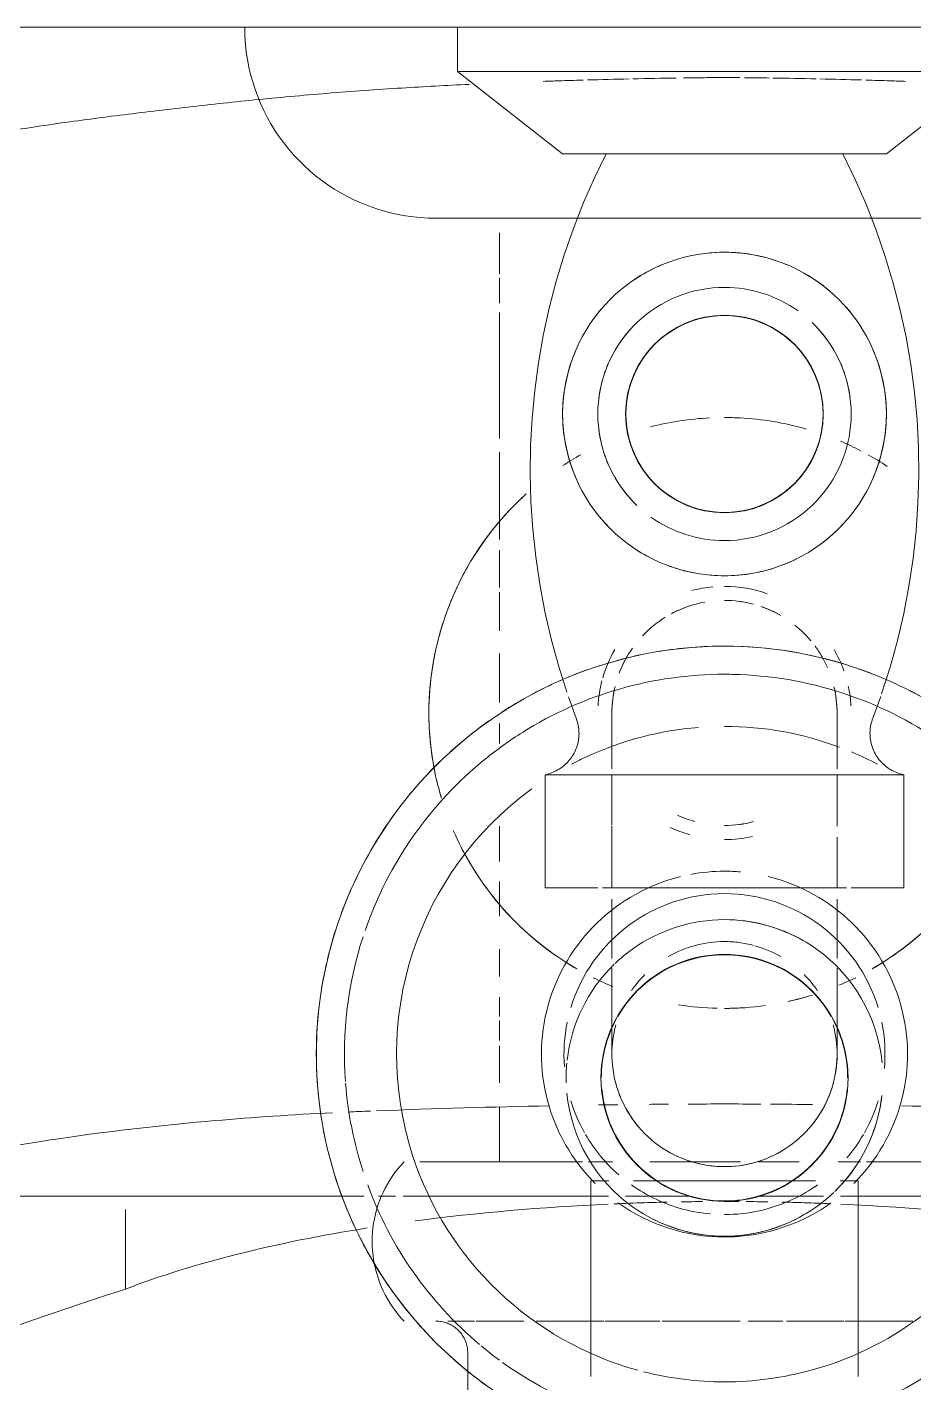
# Model space of a CAD drawing. Header units: millimetres. Extents: x -4000 to 187956, y -58990 to 162485.
# Drawn here: x 3304.5 to 3367.5, y 24602.4 to 24698.7 of the extents above; entities that cross this region are included whole.
import ezdxf

# ---------------------------------------------------------------- set-up
doc = ezdxf.new("R2010")
doc.units = ezdxf.units.MM
doc.layers.add('P-SANR-FIXT', color=6, linetype='Continuous', lineweight=9)

# ---------------------------------------------------------------- blocks, each defined once
blk = doc.blocks.new('C307 - C307-V891-FFS - TANG 1')
at = {"layer": 'P-SANR-FIXT', "color": 253}
for p, q in [((18.24, 94.245), (18.24, 105.726)), ((-8.258, 83.089), (-22.823, 83.089)), ((22.799, 83.089), (8.258, 83.089)), ((24.574, 83.089), (23.37, 83.089)), ((90.095, 83.089), (25.6, 83.089)), ((-6.474, 82.012), (0, 82.012)), ((0, 82.012), (6.474, 82.012)), ((8, 67.363), (8, 66.891)), ((-8, 66.214), (-8, 63.521)), ((8, 63.521), (8, 66.214)), ((-2.146, 61.173), (-8.676, 61.173)), ((-8, 61.173), (-8, 57.577)), ((0, 61.173), (-1.147, 61.173)), ((8.676, 61.173), (0, 61.173)), ((8, 56.791), (8, 61.173)), ((-8, 56.791), (-8, 53.14)), ((8, 53.14), (8, 56.737)), ((0, 53.14), (-9.008, 53.14)), ((10.415, 49.518), (10.444, 49.402)), ((-8, 48.823), (-8, 48.75)), ((8, 48.75), (8, 48.822)), ((15.976, 32.202), (15.976, 36.418)), ((15.976, 30.203), (15.976, 32.174)), ((15.976, 20.282), (15.976, 29.239)), ((15.976, 17.832), (15.976, 19.62)), ((15.976, 14.615), (15.976, 17.532)), ((-15.976, 13.585), (-13.154, 13.585)), ((-11.296, 13.585), (-9.529, 13.585)), ((9.73, 13.585), (11.296, 13.585)), ((13.154, 13.585), (15.976, 13.585)), ((-6.261, 9), (-7.971, 9)), ((-5.957, 9), (-7.283, 9)), ((-2.976, 9), (-5.75, 9)), ((-2.947, 9), (-5.52, 9)), ((0, 9), (-1.248, 9)), ((0, 9), (-1.246, 9)), ((2.191, 9), (0, 9)), ((2.203, 9), (0, 9)), ((5.52, 9), (2.947, 9)), ((5.75, 9), (2.976, 9)), ((7.283, 9), (5.957, 9)), ((7.971, 9), (6.261, 9)), ((-4.704, 3.149), (-13.418, 3.149)), ((0, 3.149), (-3.702, 3.149)), ((13.418, 3.149), (0, 3.149)), ((-7.262, 0), (-3.702, 0)), ((-3.382, 0), (-6.74, 0)), ((-2.864, 0), (0, 0)), ((4.308, 0), (-2.588, 0)), ((0, 0), (4.704, 0)), ((7.071, 0), (5, 0)), ((5.475, 0), (7.632, 0)), ((13.657, 0), (29.34, 0)), ((29.522, 0), (34.089, 0))]:
    blk.add_line(p, q, dxfattribs=at)
at = {"layer": 'P-SANR-FIXT', "color": 252}
for p, q in [((-9.5, 95.913), (-9.5, 82.012)), ((9.5, 82.012), (9.5, 95.913)), ((42.56, 89.707), (42.56, 84.05)), ((42.56, 83.089), (25.589, 83.089)), ((76.707, 83.089), (42.56, 83.089)), ((-9.5, 82.012), (-8.227, 82.012)), ((8.227, 82.012), (9.5, 82.012)), ((-8, 63.521), (-8, 61.989)), ((8, 61.989), (8, 63.521)), ((-12.74, 61.173), (-12.74, 53.14)), ((-9.008, 61.173), (-12.74, 61.173)), ((0, 61.173), (-8.676, 61.173)), ((8.676, 61.173), (0, 61.173)), ((12.74, 61.173), (9.008, 61.173)), ((12.74, 53.14), (12.74, 61.173)), ((0, 53.14), (-12.74, 53.14)), ((12.74, 53.14), (0, 53.14)), ((11.449, 52.532), (11.358, 52.455)), ((11.544, 52.606), (11.449, 52.532)), ((8, 50.595), (8, 50.961)), ((10.39, 49.635), (10.415, 49.518)), ((-11.097, 47.573), (-10.535, 49.127)), ((10.535, 49.127), (11.086, 47.596)), ((-8.132, 9), (-9.959, 9)), ((-5.957, 9), (-7.283, 9)), ((0, 9), (-5.52, 9)), ((2.191, 9), (0, 9)), ((5.52, 9), (2.947, 9)), ((7.283, 9), (5.957, 9)), ((9.959, 9), (8.132, 9)), ((-13.418, 3.149), (-18.977, 3.149)), ((18.977, 3.149), (13.418, 3.149)), ((-13.418, 0), (-7.632, 0)), ((-9.659, 0), (-10, 0)), ((-7.071, 0), (-10, 0)), ((-7.071, 0), (-9.659, 0)), ((-3.382, 0), (-6.74, 0)), ((4.308, 0), (-2.588, 0)), ((8.576, 0), (5, 0)), ((8.576, 0), (7.071, 0)), ((7.632, 0), (13.418, 0)), ((10, 0), (8.66, 0)), ((10, 0), (8.66, 0))]:
    blk.add_line(p, q, dxfattribs=at)
at = {"layer": 'P-SANR-FIXT', "color": 254}
for p, q in [((18.455, 93.281), (18.496, 93.2)), ((18.496, 93.2), (18.539, 93.12)), ((18.635, 92.967), (18.688, 92.893)), ((18.688, 92.893), (18.743, 92.822)), ((18.926, 92.621), (18.993, 92.559)), ((18.993, 92.559), (19.061, 92.5)), ((-13.383, 91.981), (-8.578, 91.981)), ((-13.383, 91.981), (-8.578, 91.981)), ((-8.47, 91.981), (-4.414, 91.981)), ((-4.139, 91.981), (-1.678, 91.981)), ((-1.105, 91.981), (0, 91.981)), ((0.002, 91.981), (4.418, 91.981)), ((4.601, 91.981), (8.472, 91.981)), ((8.578, 91.981), (13.383, 91.981)), ((8.578, 91.981), (13.383, 91.981)), ((14.264, 91.981), (17.634, 91.981)), ((14.264, 91.981), (17.634, 91.981)), ((17.756, 91.981), (19.648, 91.981)), ((18.42, 91.981), (19.648, 91.981)), ((19.061, 92.5), (19.132, 92.444)), ((19.132, 92.444), (19.205, 92.391)), ((19.205, 92.391), (19.281, 92.34)), ((19.281, 92.34), (19.358, 92.293)), ((19.358, 92.293), (19.437, 92.248)), ((19.437, 92.248), (19.517, 92.207)), ((24.974, 85.346), (24.929, 85.021)), ((-8.242, 83.089), (-15.079, 83.089)), ((-4.253, 83.089), (-6.812, 83.089)), ((6.812, 83.089), (4.253, 83.089)), ((15.062, 83.089), (8.242, 83.089)), ((17.403, 83.089), (15.507, 83.089)), ((22.831, 83.089), (17.502, 83.089)), ((24.586, 83.089), (23.394, 83.089)), ((-6.474, 82.012), (0, 82.012)), ((0, 82.012), (6.474, 82.012)), ((23.783, 81.968), (23.603, 81.693)), ((23.951, 82.25), (23.783, 81.968)), ((23.212, 81.166), (23.001, 80.915)), ((-21.654, 80.66), (-10.136, 80.66)), ((-11.296, 80.66), (-15.976, 80.66)), ((-10.085, 80.66), (-11.08, 80.66)), ((-3.771, 80.056), (-3.485, 80.201)), ((-3.485, 80.201), (-3.195, 80.334)), ((-3.195, 80.334), (-2.899, 80.456)), ((-2.899, 80.456), (-2.598, 80.566)), ((-2.598, 80.566), (-2.294, 80.664)), ((-2.294, 80.664), (-1.985, 80.75)), ((3.329, 80.274), (3.617, 80.135)), ((3.617, 80.135), (3.9, 79.985)), ((11.073, 80.66), (10.085, 80.66)), ((10.136, 80.66), (21.654, 80.66)), ((15.976, 80.66), (11.296, 80.66)), ((15.976, 76.779), (15.976, 80.66)), ((16.729, 80.66), (18.42, 80.66)), ((18.621, 80.66), (21.654, 80.66)), ((-5.34, 78.957), (-5.097, 79.166)), ((-5.097, 79.166), (-4.847, 79.365)), ((-4.588, 79.554), (-4.322, 79.732)), ((-4.322, 79.732), (-4.05, 79.899)), ((4.176, 79.824), (4.446, 79.651)), ((4.446, 79.651), (4.708, 79.468)), ((4.708, 79.468), (4.963, 79.275)), ((4.963, 79.275), (5.21, 79.071)), ((5.21, 79.071), (5.448, 78.858)), ((-6.014, 78.275), (-5.799, 78.511)), ((-5.799, 78.511), (-5.574, 78.739)), ((-5.574, 78.739), (-5.34, 78.957)), ((5.448, 78.858), (5.678, 78.635)), ((-6.778, 77.249), (-6.603, 77.517)), ((-6.603, 77.517), (-6.417, 77.778)), ((-6.417, 77.778), (-6.221, 78.03)), ((6.855, 77.124), (7.015, 76.847)), ((-7.238, 76.408), (-7.096, 76.694)), ((-7.096, 76.694), (-6.943, 76.975)), ((-7.771, 74.902), (-7.688, 75.211)), ((7.538, 75.68), (7.639, 75.376)), ((7.639, 75.376), (7.728, 75.069)), ((-7.942, 73.958), (-7.898, 74.275)), ((-7.898, 74.275), (-7.841, 74.589)), ((-7.841, 74.589), (-7.771, 74.902)), ((7.728, 75.069), (7.804, 74.758)), ((7.804, 74.758), (7.868, 74.445)), ((7.868, 74.445), (7.92, 74.129)), ((15.976, 72.412), (15.976, 75.036)), ((-8, 73), (-7.994, 73.32)), ((-7.994, 73.32), (-7.974, 73.639)), ((-7.974, 73.639), (-7.942, 73.958)), ((7.92, 74.129), (7.959, 73.811)), ((7.959, 73.811), (7.985, 73.492)), ((8, 72.768), (8, 72.588)), ((8, 72.588), (8, 72.357)), ((8, 72.357), (8, 72.075)), ((8, 72.075), (8, 71.743)), ((8, 71.743), (8, 71.362)), ((8, 71.362), (8, 70.931)), ((15.976, 70.609), (15.976, 72.038)), ((-8, 70.633), (-8, 71.094)), ((-8, 69.567), (-8, 70.123)), ((-8, 68.965), (-8, 69.567)), ((8, 69.926), (8, 69.353)), ((15.976, 68.949), (15.976, 70.316)), ((8, 69.353), (8, 68.734)), ((8, 68.734), (8, 68.071)), ((8, 68.071), (8, 67.363)), ((15.976, 65.552), (15.976, 67.495)), ((15.976, 60.74), (15.976, 63.203)), ((15.976, 56.791), (15.976, 59.308)), ((9.008, 53.14), (0, 53.14)), ((8, 51.783), (8, 52.238)), ((-8, 50.963), (-8, 50.597)), ((15.976, 49.488), (15.976, 50.928)), ((-8, 49.687), (-8, 49.448)), ((-8, 49.448), (-8, 49.242)), ((-8, 49.242), (-8, 49.069)), ((8, 49.447), (8, 49.686)), ((8, 49.241), (8, 49.447)), ((15.976, 44.516), (15.976, 48.012)), ((15.976, 40.17), (15.976, 42.914)), ((15.976, 37.168), (15.976, 39.833)), ((-15.976, 13.585), (-13.283, 13.585)), ((-11.296, 13.585), (-9.529, 13.585)), ((-9.664, 13.585), (-8.933, 13.585)), ((-8.733, 13.585), (-9.468, 13.585)), ((-7.985, 13.585), (-8.733, 13.585)), ((-8.188, 13.585), (-7.43, 13.585)), ((-7.43, 13.585), (-6.66, 13.585)), ((-5.902, 13.585), (-3.217, 13.585)), ((-5.089, 13.585), (-4.29, 13.585)), ((-4.634, 13.585), (-3.217, 13.585)), ((-4.29, 13.585), (-3.485, 13.585)), ((-3.485, 13.585), (-2.674, 13.585)), ((-2.455, 13.585), (-3.267, 13.585)), ((-1.859, 13.585), (-1.041, 13.585)), ((-1.147, 13.585), (0, 13.585)), ((-0.82, 13.585), (-1.034, 13.585)), ((-1.034, 13.585), (-0.221, 13.585)), ((0, 13.585), (-0.82, 13.585)), ((-0.221, 13.585), (0, 13.585)), ((0, 13.585), (0.82, 13.585)), ((0, 13.585), (1.403, 13.585)), ((0, 13.585), (1.403, 13.585)), ((1.639, 13.585), (2.455, 13.585)), ((2.674, 13.585), (1.859, 13.585)), ((2.455, 13.585), (3.267, 13.585)), ((3.267, 13.585), (4.073, 13.585)), ((4.073, 13.585), (4.874, 13.585)), ((5.089, 13.585), (4.29, 13.585)), ((4.874, 13.585), (5.666, 13.585)), ((5.879, 13.585), (5.089, 13.585)), ((5.666, 13.585), (6.45, 13.585)), ((6.66, 13.585), (5.879, 13.585)), ((6.45, 13.585), (7.223, 13.585)), ((7.43, 13.585), (6.66, 13.585)), ((7.223, 13.585), (7.985, 13.585)), ((8.188, 13.585), (7.43, 13.585)), ((9.73, 13.585), (11.296, 13.585)), ((13.283, 13.585), (15.976, 13.585)), ((23.733, 13.196), (24.258, 13.056)), ((32.959, 5.425), (33.166, 4.923)), ((-13.657, 0), (-10.568, 0)), ((-10.34, 0), (-11.803, 0)), ((-10.372, 0), (-7.347, 0)), ((-7.098, 0), (-10.144, 0)), ((-6.976, 0), (-5.758, 0)), ((-5.215, 0), (-3.507, 0)), ((-2.707, 0), (0, 0)), ((0, 0), (4.469, 0)), ((5.35, 0), (7.347, 0)), ((8.593, 0), (7.098, 0)), ((7.347, 0), (8.823, 0)), ((12.5, 0), (8.631, 0)), ((8.86, 0), (13.657, 0)), ((17.103, 0), (13.492, 0)), ((17.103, 0), (13.492, 0)), ((13.657, 0), (17.044, 0)), ((20.662, 0), (17.678, 0)), ((20.662, 0), (17.678, 0)), ((17.823, 0), (21.156, 0)), ((23.463, 0), (21.651, 0)), ((23.463, 0), (21.651, 0)), ((22.398, 0), (24.104, 0)), ((25, 0), (24.148, 0)), ((25, 0), (24.148, 0)), ((25.777, 0), (29.34, 0)), ((29.522, 0), (34.089, 0))]:
    blk.add_line(p, q, dxfattribs=at)
at = {"layer": 'P-SANR-FIXT', "color": 90}
for p, q in [((18.539, 93.12), (18.586, 93.043)), ((18.586, 93.043), (18.635, 92.967)), ((18.743, 92.822), (18.802, 92.752)), ((18.802, 92.752), (18.863, 92.685)), ((18.863, 92.685), (18.926, 92.621)), ((-8.47, 91.981), (-7.036, 91.981)), ((-6.05, 91.981), (-4.414, 91.981)), ((-4.139, 91.981), (-1.678, 91.981)), ((-1.105, 91.981), (0, 91.981)), ((0.002, 91.981), (4.418, 91.981)), ((4.601, 91.981), (6.054, 91.981)), ((7.036, 91.981), (8.472, 91.981)), ((24.929, 85.021), (24.87, 84.698)), ((24.715, 84.061), (24.618, 83.747)), ((24.799, 84.378), (24.715, 84.061)), ((24.87, 84.698), (24.799, 84.378)), ((-4.256, 83.089), (-7.041, 83.089)), ((-2.443, 83.089), (-4.256, 83.089)), ((-2.443, 83.089), (-4.253, 83.089)), ((4.253, 83.089), (2.427, 83.089)), ((4.256, 83.089), (2.428, 83.089)), ((7.041, 83.089), (4.256, 83.089)), ((24.388, 83.132), (24.254, 82.832)), ((24.509, 83.437), (24.388, 83.132)), ((24.618, 83.747), (24.509, 83.437)), ((-11.296, 80.66), (-13.283, 80.66)), ((-12.578, 80.66), (-11.517, 80.66)), ((-11.265, 80.66), (-10.136, 80.66)), ((-10.085, 80.66), (-11.08, 80.66)), ((-9.658, 80.66), (-8.068, 80.66)), ((-8.164, 80.66), (-9.651, 80.66)), ((-3.117, 80.66), (-5.3, 80.66)), ((-2.47, 80.66), (-5.3, 80.66)), ((-5.154, 80.66), (-3.01, 80.66)), ((-5.154, 80.66), (-2.382, 80.66)), ((-4.05, 79.899), (-3.771, 80.056)), ((0, 80.66), (-1.147, 80.66)), ((0, 80.66), (-1.147, 80.66)), ((-1.105, 80.66), (0, 80.66)), ((-1.105, 80.66), (0, 80.66)), ((5.3, 80.66), (0, 80.66)), ((5.3, 80.66), (0, 80.66)), ((0, 80.66), (5.154, 80.66)), ((0, 80.66), (5.154, 80.66)), ((7.958, 80.66), (9.658, 80.66)), ((9.651, 80.66), (8.059, 80.66)), ((11.073, 80.66), (10.085, 80.66)), ((10.136, 80.66), (11.256, 80.66)), ((13.283, 80.66), (11.296, 80.66)), ((11.517, 80.66), (12.578, 80.66)), ((13.735, 80.66), (16.729, 80.66)), ((15.976, 80.66), (14.759, 80.66)), ((-4.847, 79.365), (-4.588, 79.554)), ((3.9, 79.985), (4.176, 79.824)), ((-6.221, 78.03), (-6.014, 78.275)), ((5.678, 78.635), (5.899, 78.404)), ((5.899, 78.404), (6.111, 78.163)), ((-6.943, 76.975), (-6.778, 77.249)), ((-7.688, 75.211), (-7.594, 75.517)), ((7.985, 73.492), (7.998, 73.173)), ((7.998, 73.173), (8, 73)), ((8, 73), (8, 72.974)), ((8, 72.974), (8, 72.897)), ((8, 72.897), (8, 72.768)), ((-8, 70.123), (-8, 70.633)), ((8, 49.068), (8, 49.241)), ((-8.933, 13.585), (-8.188, 13.585)), ((-6.66, 13.585), (-5.879, 13.585)), ((-5.879, 13.585), (-5.089, 13.585)), ((-2.674, 13.585), (-1.859, 13.585)), ((-1.147, 13.585), (0, 13.585)), ((-1.041, 13.585), (-1.034, 13.585)), ((0.82, 13.585), (1.639, 13.585)), ((7.985, 13.585), (8.733, 13.585)), ((8.733, 13.585), (9.468, 13.585)), ((-12.054, 0), (-10.568, 0)), ((-10.34, 0), (-11.803, 0)), ((-10.372, 0), (-7.347, 0)), ((-7.098, 0), (-10.144, 0)), ((-6.731, 0), (-5.35, 0)), ((-5.152, 0), (-6.47, 0)), ((-5.152, 0), (-6.47, 0)), ((-5.215, 0), (-3.507, 0)), ((-3.383, 0), (-5.023, 0)), ((-3.383, 0), (-5.023, 0)), ((-2.707, 0), (0, 0)), ((0, 0), (-2.613, 0)), ((0, 0), (-2.613, 0)), ((0, 0), (4.469, 0)), ((4.307, 0), (0, 0)), ((4.307, 0), (0, 0)), ((6.47, 0), (5.152, 0)), ((6.47, 0), (5.152, 0)), ((5.35, 0), (6.731, 0)), ((8.593, 0), (7.098, 0)), ((7.347, 0), (8.823, 0)), ((12.5, 0), (8.631, 0)), ((8.86, 0), (12.771, 0))]:
    blk.add_line(p, q, dxfattribs=at)
at = {"layer": 'P-SANR-FIXT', "color": 250}
for p, q in [((-11.5, 9), (-18.977, 3.149)), ((0, 9), (-11.5, 9)), ((11.5, 9), (0, 9)), ((18.977, 3.149), (11.5, 9)), ((0, 3.149), (-18.977, 3.149)), ((18.977, 3.149), (0, 3.149)), ((18.977, 0), (18.977, 3.149)), ((-18.977, 0), (0, 0)), ((0, 0), (18.977, 0))]:
    blk.add_line(p, q, dxfattribs=at)
at = {"layer": 'P-SANR-FIXT', "color": 250, "flags": 128}
for points in [[(-13.944, 47.572), (-12.916, 47.035), (-11.867, 46.539), (-10.8, 46.086), (-9.715, 45.676), (-8.614, 45.309), (-7.5, 44.987), (-6.374, 44.709), (-5.237, 44.477), (-4.092, 44.29), (-2.941, 44.15), (-1.785, 44.055), (-0.626, 44.007), (0, 44)], [(0, 44), (1.16, 44.023), (2.318, 44.093), (3.472, 44.209), (4.62, 44.37), (5.761, 44.578), (6.893, 44.831), (8.014, 45.129), (9.122, 45.472), (10.216, 45.859), (11.293, 46.289), (12.352, 46.762), (13.392, 47.277), (14.41, 47.833), (15.404, 48.43), (16.375, 49.065), (17.319, 49.739), (18.235, 50.45), (19.122, 51.198), (19.979, 51.98), (20.803, 52.796), (21.595, 53.644), (22.351, 54.523), (23.072, 55.431), (23.757, 56.368), (24.403, 57.331), (25.01, 58.32), (25.577, 59.331), (26.103, 60.365), (26.587, 61.419), (27.029, 62.492), (27.428, 63.581), (27.782, 64.685), (28.093, 65.803), (28.358, 66.932), (28.578, 68.071), (28.752, 69.218), (28.881, 70.371), (28.963, 71.528), (28.998, 72.687), (28.988, 73.847), (28.931, 75.005), (28.827, 76.161), (28.678, 77.311), (28.482, 78.454), (28.242, 79.589), (27.956, 80.713), (27.625, 81.825), (27.25, 82.922), (26.831, 84.004), (26.37, 85.068), (25.866, 86.113), (25.321, 87.137), (24.735, 88.138), (24.11, 89.115), (23.446, 90.067), (22.745, 90.99), (22.008, 91.886), (21.235, 92.751), (20.428, 93.584), (19.588, 94.384), (18.718, 95.151), (17.817, 95.881), (16.888, 96.576)], [(-8.41, 9), (-9.272, 10.778), (-10.063, 12.59), (-10.781, 14.432), (-11.424, 16.3), (-11.993, 18.194), (-12.485, 20.108), (-12.9, 22.04), (-13.237, 23.988), (-13.497, 25.947), (-13.678, 27.916), (-13.779, 29.889), (-13.802, 31.866), (-13.746, 33.842), (-13.611, 35.814), (-13.397, 37.779), (-13.105, 39.733), (-12.735, 41.675), (-12.287, 43.6), (-11.763, 45.506), (-11.163, 47.389)], [(11.205, 47.267), (11.8, 45.383), (12.319, 43.475), (12.761, 41.549), (13.126, 39.607), (13.414, 37.651), (13.622, 35.686), (13.752, 33.713), (13.803, 31.737), (13.775, 29.761), (13.668, 27.787), (13.482, 25.82), (13.218, 23.861), (12.875, 21.914), (12.455, 19.983), (11.958, 18.07), (11.385, 16.178), (10.736, 14.311), (10.014, 12.471), (9.219, 10.662), (8.41, 9)]]:
    blk.add_lwpolyline(points, dxfattribs=at)
at = {"layer": 'P-SANR-FIXT', "color": 253, "flags": 128}
for points in [[(18.24, 94.245), (18.242, 94.155), (18.247, 94.064), (18.256, 93.974), (18.269, 93.885), (18.285, 93.795), (18.305, 93.707), (18.328, 93.62), (18.355, 93.533)], [(22.768, 91.981), (22.99, 91.739), (23.201, 91.488), (23.403, 91.229), (23.594, 90.962), (23.774, 90.688), (23.943, 90.406), (24.101, 90.118), (24.247, 89.824), (24.381, 89.525), (24.503, 89.22), (24.613, 88.91), (24.71, 88.597), (24.795, 88.28), (24.867, 87.959), (24.926, 87.637), (24.972, 87.312), (25.005, 86.985)], [(-8, 52.724), (-8, 52.24), (-8, 51.785), (-8, 51.359), (-8, 50.963)], [(8, 52.238), (8, 52.721), (8, 52.724)], [(8, 50.961), (8, 51.357), (8, 51.783)], [(-10.338, 50.303), (-10.344, 50.423), (-10.356, 50.542)], [(-8, 50.597), (-8, 50.262), (-8, 49.959), (-8, 49.687)], [(8, 49.686), (8, 49.957), (8, 50.261), (8, 50.595)], [(10.362, 50.591), (10.348, 50.472), (10.34, 50.352), (10.336, 50.232)], [(-10.426, 49.47), (-10.399, 49.587), (-10.377, 49.705), (-10.36, 49.824)], [(-20.504, 13.585), (-20.487, 13.585), (-20.438, 13.585), (-20.356, 13.585), (-20.242, 13.585), (-20.095, 13.585), (-19.916, 13.585), (-19.705, 13.585), (-19.463, 13.585), (-19.19, 13.585), (-18.885, 13.585), (-18.551, 13.585), (-18.187, 13.585), (-17.794, 13.585), (-17.372, 13.585), (-16.923, 13.585), (-16.446, 13.585), (-15.943, 13.585), (-15.415, 13.585), (-14.862, 13.585), (-14.285, 13.585), (-13.686, 13.585), (-13.064, 13.585)], [(-9.468, 13.585), (-10.188, 13.585), (-10.891, 13.585), (-11.577, 13.585), (-12.245, 13.585), (-12.893, 13.585), (-13.52, 13.585)], [(20.504, 13.585), (20.487, 13.585), (20.438, 13.585), (20.356, 13.585), (20.242, 13.585), (20.095, 13.585), (19.916, 13.585), (19.705, 13.585), (19.463, 13.585), (19.19, 13.585), (18.885, 13.585), (18.551, 13.585), (18.187, 13.585), (17.794, 13.585), (17.372, 13.585), (16.923, 13.585), (16.446, 13.585), (15.943, 13.585), (15.415, 13.585), (14.862, 13.585), (14.285, 13.585), (13.686, 13.585), (13.064, 13.585), (12.422, 13.585), (11.759, 13.585), (11.078, 13.585), (10.379, 13.585), (9.664, 13.585)], [(12.893, 13.585), (13.52, 13.585), (14.126, 13.585), (14.709, 13.585), (15.268, 13.585), (15.803, 13.585), (16.313, 13.585), (16.797, 13.585), (17.253, 13.585), (17.683, 13.585), (18.084, 13.585), (18.456, 13.585), (18.798, 13.585), (19.11, 13.585), (19.392, 13.585), (19.643, 13.585), (19.862, 13.585), (20.05, 13.585), (20.206, 13.585), (20.329, 13.585), (20.419, 13.585), (20.477, 13.585), (20.503, 13.585)], [(20.504, 13.585), (21.047, 13.574), (21.59, 13.541), (22.13, 13.487), (22.668, 13.411), (23.203, 13.314), (23.733, 13.196)], [(24.258, 13.056), (24.777, 12.895), (25.289, 12.714), (25.794, 12.513), (26.29, 12.291), (26.777, 12.05), (27.254, 11.789), (27.72, 11.51), (28.174, 11.212), (28.617, 10.896), (29.046, 10.563), (29.462, 10.213), (29.863, 9.847), (30.249, 9.465), (30.62, 9.067), (30.974, 8.656), (31.312, 8.23), (31.633, 7.791), (31.935, 7.34), (32.22, 6.877), (32.485, 6.403), (32.732, 5.919), (32.959, 5.425)], [(33.166, 4.923), (33.352, 4.412), (33.518, 3.895), (33.664, 3.371), (33.788, 2.842), (33.891, 2.309), (33.973, 1.772), (34.033, 1.232), (34.071, 0.69), (34.088, 0.147), (34.089, 0)]]:
    blk.add_lwpolyline(points, dxfattribs=at)
at = {"layer": 'P-SANR-FIXT', "color": 254, "flags": 128}
for points in [[(18.355, 93.533), (18.385, 93.448), (18.418, 93.364), (18.455, 93.281)], [(19.517, 92.207), (19.6, 92.17), (19.683, 92.135), (19.768, 92.104), (19.855, 92.076), (19.942, 92.052), (20.03, 92.031), (20.119, 92.014), (20.209, 92), (20.299, 91.99), (20.389, 91.984), (20.479, 91.981), (20.504, 91.981)], [(25.005, 86.985), (25.025, 86.657), (25.032, 86.329), (25.026, 86.001), (25.007, 85.673), (24.974, 85.346)], [(24.254, 82.832), (24.109, 82.538), (23.951, 82.25)], [(-1.36, 80.884), (-1.043, 80.932), (-0.725, 80.967), (-0.406, 80.99), (-0.086, 81), (0.234, 80.997), (0.553, 80.981)], [(0.553, 80.981), (0.872, 80.952), (1.189, 80.911), (1.505, 80.857), (1.818, 80.791), (2.128, 80.712), (2.434, 80.621), (2.737, 80.517), (3.036, 80.402), (3.329, 80.274)], [(23.603, 81.693), (23.413, 81.426), (23.212, 81.166)], [(-1.985, 80.75), (-1.674, 80.823), (-1.36, 80.884)], [(23.001, 80.915), (22.779, 80.672), (22.768, 80.66)], [(6.111, 78.163), (6.312, 77.915), (6.504, 77.659), (6.685, 77.395), (6.855, 77.124)], [(-7.594, 75.517), (-7.487, 75.818), (-7.368, 76.115), (-7.238, 76.408)], [(7.015, 76.847), (7.163, 76.563), (7.3, 76.274), (7.425, 75.979), (7.538, 75.68)], [(-8, 72.821), (-8, 72.931), (-8, 72.99), (-8, 73)], [(-8, 71.094), (-8, 71.506), (-8, 71.87), (-8, 72.184), (-8, 72.447), (-8, 72.659), (-8, 72.821)], [(8, 70.931), (8, 70.452), (8, 69.926)], [(-8, 66.891), (-8, 67.626), (-8, 68.318), (-8, 68.965)], [(-8, 49.069), (-8, 48.929), (-8, 48.823)], [(8, 48.822), (8, 48.928), (8, 49.068)], [(-13.064, 13.585), (-12.422, 13.585), (-11.759, 13.585), (-11.078, 13.585), (-10.379, 13.585), (-9.664, 13.585)], [(-3.267, 13.585), (-4.073, 13.585), (-4.874, 13.585), (-5.666, 13.585), (-6.45, 13.585), (-7.223, 13.585), (-7.985, 13.585)], [(-1.034, 13.585), (-1.639, 13.585), (-2.455, 13.585)], [(1.859, 13.585), (1.041, 13.585), (0.221, 13.585), (0, 13.585)], [(4.29, 13.585), (3.485, 13.585), (2.674, 13.585)], [(9.664, 13.585), (8.933, 13.585), (8.188, 13.585)], [(9.468, 13.585), (10.188, 13.585), (10.891, 13.585), (11.577, 13.585), (12.245, 13.585), (12.893, 13.585)]]:
    blk.add_lwpolyline(points, dxfattribs=at)
at = {"layer": 'P-SANR-FIXT', "color": 252, "flags": 128}
for points in [[(-10.667, 51.57), (-10.724, 51.676), (-10.785, 51.779), (-10.85, 51.88), (-10.92, 51.978), (-10.993, 52.073), (-11.069, 52.165), (-11.15, 52.254), (-11.234, 52.34), (-11.321, 52.422), (-11.411, 52.501), (-11.505, 52.576), (-11.601, 52.648), (-11.701, 52.715), (-11.803, 52.778), (-11.907, 52.838), (-12.013, 52.893), (-12.122, 52.944), (-12.233, 52.99), (-12.345, 53.032), (-12.459, 53.069), (-12.575, 53.102), (-12.691, 53.13), (-12.74, 53.14)], [(12.74, 53.14), (12.623, 53.114), (12.507, 53.083), (12.392, 53.048), (12.279, 53.008), (12.167, 52.963), (12.058, 52.914), (11.95, 52.861), (11.845, 52.803), (11.742, 52.742), (11.642, 52.676), (11.544, 52.606)], [(11.184, 52.29), (11.102, 52.202), (11.024, 52.111), (10.949, 52.017), (10.878, 51.92), (10.811, 51.821), (10.749, 51.718), (10.69, 51.614), (10.636, 51.507), (10.586, 51.398), (10.54, 51.287), (10.499, 51.174), (10.462, 51.06), (10.43, 50.944), (10.402, 50.827), (10.38, 50.709), (10.362, 50.591)], [(11.358, 52.455), (11.269, 52.374), (11.184, 52.29)], [(-10.418, 50.896), (-10.448, 51.012), (-10.483, 51.127), (-10.522, 51.241), (-10.566, 51.352), (-10.615, 51.462), (-10.667, 51.57)], [(-10.356, 50.542), (-10.372, 50.661), (-10.393, 50.779), (-10.418, 50.896)], [(-10.36, 49.824), (-10.347, 49.943), (-10.339, 50.063), (-10.336, 50.183), (-10.338, 50.303)], [(10.336, 50.232), (10.337, 50.112), (10.343, 49.992), (10.354, 49.873), (10.37, 49.754), (10.39, 49.635)], [(-10.535, 49.127), (-10.494, 49.24), (-10.458, 49.354), (-10.426, 49.47)], [(10.444, 49.402), (10.479, 49.287), (10.517, 49.173), (10.535, 49.127)]]:
    blk.add_lwpolyline(points, dxfattribs=at)
at = {"layer": 'P-SANR-FIXT', "color": 252}
for centre, radius, start, end in [((0, 73), 27, 93.87742, 122.10475), ((0, 73), 27, 54.26754, 90), ((0, 73), 23.297, 105.31083, 198), ((0, 73), 23.297, 18, 74.68917), ((0, 73), 27, 50.19717, 53.71803), ((0, 73), 27, 20.13527, 49.83297), ((0, 73), 29, 38.09324, 45.41038), ((0, 73), 29, 25.7174, 34.30742), ((0, 74.691), 11.25, 90, 120), ((0, 74.691), 11.25, 60, 90), ((0, 74.691), 11.25, 125.52718, 133.69491), ((0, 74.691), 11.25, 125.52718, 133.69491), ((0, 74.691), 11.25, 5.49051, 54.47282), ((0, 74.691), 11.25, 5.49051, 54.47282), ((0, 73), 13, 135, 256.13794), ((0, 74.691), 11.25, 134.13942, 173.59039), ((0, 74.691), 11.25, 134.13942, 150), ((0, 73), 13, 283.86206, 45), ((0, 73), 27, 4.39194, 18), ((0, 74.691), 11.25, 150, 173.59039), ((0, 73), 23.297, 306, 18), ((0, 73), 29, 5.50917, 11.77837), ((0, 74.691), 11.25, 354.64349, 1.84016), ((0, 74.691), 11.25, 354.64349, 1.84016), ((0, 73), 27, 342, 4.12401), ((0, 73), 29, 347.29067, 4.08905), ((0, 74.691), 11.25, 185.49051, 234.47282), ((0, 74.691), 11.25, 185.49051, 234.47282), ((0, 74.691), 11.25, 314.13942, 353.59039), ((0, 74.691), 11.25, 314.13942, 353.59039), ((0, 73), 11.405, 196.88332, 270), ((0, 73), 11.405, 196.88332, 270), ((0, 73), 11.405, 270, 343.11668), ((0, 73), 11.405, 270, 343.11668), ((0, 48.75), 21, 119.95676, 156.54666), ((0, 74.691), 11.25, 305.52718, 313.69491), ((0, 74.691), 11.25, 305.52718, 313.69491), ((0, 48.75), 21, 23.45334, 60.04324), ((0, 73), 29, 336.42215, 346.56421), ((0, 74.691), 11.25, 240, 270), ((0, 73), 27, 308.96858, 341.01278), ((0, 73), 29, 324.00553, 334.79758), ((0, 73), 29, 314.18688, 321.66722), ((0, 48.75), 21, 12.26535, 16.79313), ((0, 73), 23.297, 242.18716, 247.22113), ((0, 73), 23.297, 294.7332, 297.81284), ((0, 73), 27, 234.26754, 267.65454), ((0, 73), 27, 270, 302.10475), ((0, 73), 29, 293.43862, 303.07299), ((0, 73), 29, 249.09955, 270), ((0, 48.75), 9, 199.4825, 210), ((0, 73), 29, 281.96664, 292.44956), ((0, 48.75), 9, 330, 343.87187), ((0, 48.75), 9, 250.35409, 270), ((0, 48.75), 9, 275.24512, 285), ((0, 27.5), 9, 133.69491, 174.64349), ((0, 27.5), 9, 133.69491, 174.64349), ((0, 27.5), 9, 5.35651, 46.30509), ((0, 27.5), 9, 30, 46.30509), ((0, 27.5), 9, 5.35651, 30), ((0, 48.75), 21, 236.5871, 240.95355), ((0, 27.5), 7, 150, 210), ((0, 27.5), 7, 330, 30), ((0, 48.75), 21, 299.04645, 303.24089), ((0, 27.5), 9, 185.35651, 210), ((0, 27.5), 9, 185.35651, 226.30509), ((0, 27.5), 9, 313.69491, 354.64349), ((0, 27.5), 9, 330, 354.64349), ((0, 27.5), 9, 210, 226.30509), ((0, 27.5), 9, 313.69491, 330)]:
    blk.add_arc(centre, radius, start, end, dxfattribs=at)
at = {"layer": 'P-SANR-FIXT', "color": 250}
for centre, radius, start, end in [((0, 73), 29, 46.10316, 66.41088), ((0, 73), 29, 34.30742, 38.09324), ((0, 74.691), 11.25, 90, 125.52718), ((0, 74.691), 11.25, 54.47282, 90), ((0, 73), 29, 11.77837, 25.7174), ((0, 74.691), 8.778, 90, 270), ((0, 74.691), 8.778, 270, 90), ((0, 74.691), 11.25, 234.47282, 270), ((0, 74.691), 11.25, 270, 305.52718), ((0, 74.691), 11.25, 270, 305.52718), ((0, 48.75), 21, 312.16994, 12.26535), ((0, 73), 29, 225.41038, 246.41088), ((0, 73), 27, 302.10475, 308.96858), ((0, 73), 29, 305.2254, 312.21168), ((0, 73), 29, 270, 279.25617), ((0, 27.5), 11.5, 90, 270), ((0, 27.5), 11.5, 270, 90), ((0, 27.5), 9, 90, 133.69491), ((0, 27.5), 9, 90, 133.69491), ((0, 27.5), 9, 54.47282, 90), ((0, 27.5), 9, 54.47282, 90), ((0, 27.5), 7.022, 90, 270), ((0, 27.5), 7.022, 270, 90), ((0, 27.5), 9, 174.64349, 185.35651), ((0, 27.5), 9, 174.64349, 185.35651), ((0, 27.5), 9, 354.64349, 5.35651), ((0, 27.5), 9, 354.64349, 5.35651), ((0, 27.5), 9, 270, 313.69491), ((0, 27.5), 9, 270, 313.69491), ((0, 27.5), 9, 234.47282, 270), ((0, 27.5), 9, 234.47282, 270)]:
    blk.add_arc(centre, radius, start, end, dxfattribs=at)
at = {"layer": 'P-SANR-FIXT', "color": 253}
for centre, radius, start, end in [((0, 73), 23.297, 90, 105.31083), ((0, 73), 23.297, 75.69444, 90), ((0, 73), 13, 95.06165, 125.54103), ((0, 73), 13, 54.45897, 90), ((0, 73), 11.405, 115.17948, 125.46138), ((0, 73), 11.405, 115.17948, 125.46138), ((0, 73), 11.405, 54.53862, 64.82052), ((0, 73), 11.405, 54.53862, 64.82052), ((0, 73), 13, 135, 256.13794), ((0, 73), 13, 283.86206, 45), ((0, 73), 11.405, 30.06325, 48.79798), ((0, 73), 11.405, 30.06325, 48.79798), ((0, 73), 11.405, 139.72894, 149.93675), ((0, 73), 11.405, 139.72894, 149.93675), ((0, 73), 11.405, 150.68085, 163.11668), ((0, 73), 11.405, 150.68085, 163.11668), ((0, 73), 11.405, 16.88332, 29.31915), ((0, 73), 11.405, 16.88332, 29.31915), ((0, 73), 11.405, 174.84297, 191.52916), ((0, 73), 11.405, 174.84297, 191.52916), ((0, 73), 11.405, 348.47084, 4.5313), ((0, 73), 11.405, 348.47084, 4.5313), ((0, 48.75), 21, 112.7924, 116.35945), ((0, 48.75), 21, 63.64055, 67.82411), ((0, 73), 8, 240, 254.32874), ((0, 73), 8, 270, 300), ((0, 73), 13, 264.93835, 270), ((0, 73), 13, 270, 280.65187), ((0, 48.75), 21, 1.61661, 12.26535), ((0, 73), 23.297, 249.46373, 270), ((0, 73), 23.297, 274.5729, 294.7332), ((0, 48.75), 9, 183.18724, 192.17011), ((0, 48.75), 9, 345.32377, 356.81332), ((0, 48.75), 21, 342, 360), ((0, 73), 27, 267.65454, 270), ((0, 48.75), 8, 330, 339.28734), ((0, 48.75), 8, 240.50374, 251.25615), ((0, 48.75), 8, 288.67702, 298.15059), ((0, 48.75), 8, 255, 270), ((0, 48.75), 21, 329.85791, 339.34664), ((0, 27.5), 11.5, 94.93041, 116.42096), ((0, 27.5), 11.5, 69.07869, 79.33415), ((0, 27.5), 11.5, 53.63975, 62.28149), ((0, 48.75), 21, 312.96542, 329.20066), ((0, 27.5), 11.5, 126.4043, 137.65084), ((0, 27.5), 11.5, 40.04455, 47.08997), ((0, 27.5), 7, 90, 150), ((0, 27.5), 7, 30, 90), ((0, 27.5), 11.5, 150, 210), ((0, 27.5), 11.5, 330, 30), ((0, 48.75), 21, 242.55135, 246.8923), ((0, 48.75), 21, 253.96386, 266.98441), ((0, 48.75), 21, 272.88843, 284.46483), ((0, 27.5), 7, 210, 270), ((0, 27.5), 7, 270, 330), ((0, 27.5), 11.5, 210.98326, 222.82517), ((0, 27.5), 11.5, 319.81002, 328.13595), ((0, 27.5), 11.5, 227.63976, 240.6053), ((0, 27.5), 11.5, 287.2715, 304.11776), ((0, 27.5), 11.5, 245.67723, 263.77083), ((0, 27.5), 11.5, 270, 283.83589)]:
    blk.add_arc(centre, radius, start, end, dxfattribs=at)
at = {"layer": 'P-SANR-FIXT', "color": 254}
for centre, radius, start, end in [((0, 73), 13, 95.06165, 125.54103), ((0, 73), 13, 90, 95.06165), ((0, 73), 13, 90, 95.06165), ((0, 73), 13, 54.45897, 90), ((0, 73), 11.405, 90, 115.17948), ((0, 73), 11.405, 90, 115.17948), ((0, 73), 11.405, 64.82052, 84.94825), ((0, 73), 11.405, 64.82052, 84.94825), ((0, 74.691), 8.75, 98.18691, 150), ((0, 73), 11.405, 115.17948, 125.46138), ((0, 74.691), 8.75, 90, 98.18691), ((0, 74.691), 8.75, 5.28963, 90), ((0, 73), 11.405, 54.53862, 64.82052), ((0, 73), 8, 60, 120), ((0, 73), 11.405, 30.06325, 48.79798), ((0, 73), 11.405, 139.72894, 149.93675), ((0, 74.691), 8.75, 150, 174.71037), ((0, 73), 11.405, 150.68085, 163.11668), ((0, 73), 8, 139.39247, 161.98349), ((0, 73), 8, 30, 40.60753), ((0, 73), 11.405, 16.88332, 29.31915), ((0, 73), 8, 18.01651, 30), ((0, 74.691), 8.75, 180, 208.47702), ((0, 73), 8, 169.945, 180), ((0, 73), 8, 165, 165.25192), ((0, 74.691), 8.75, 331.52298, 0), ((0, 73), 8, 14.74808, 15), ((0, 73), 11.405, 174.84297, 191.52916), ((0, 73), 11.405, 348.47084, 4.5313), ((0, 73), 8, 180, 195), ((0, 73), 8, 345, 360), ((0, 73), 11.405, 196.88332, 270), ((0, 74.691), 8.75, 210, 261.81309), ((0, 48.75), 21, 90, 97.97596), ((0, 74.691), 8.75, 270, 330), ((0, 73), 11.405, 270, 343.11668), ((0, 48.75), 21, 80.98524, 88.60976), ((0, 73), 8, 214.25607, 225), ((0, 48.75), 21, 102.40232, 107.30484), ((0, 73), 8, 315, 325.74394), ((0, 48.75), 21, 112.7924, 116.35945), ((0, 48.75), 21, 63.64055, 67.82411), ((0, 48.75), 21, 119.95676, 125.80855), ((0, 48.75), 21, 54.19146, 60.04324), ((0, 48.75), 21, 126, 144), ((0, 74.691), 8.75, 261.81309, 270), ((0, 48.75), 21, 36, 54), ((0, 73), 8, 255, 262.50947), ((0, 73), 8, 262.50947, 270), ((0, 73), 13, 264.93835, 270), ((0, 73), 13, 270, 280.65187), ((0, 48.75), 21, 23.86636, 33.54062), ((0, 48.75), 9, 90, 102.79019), ((0, 48.75), 9, 64.64761, 74.06088), ((0, 48.75), 21, 13.23816, 16.79313), ((0, 48.75), 8, 180, 191.32298), ((0, 48.75), 8, 348.67702, 0), ((0, 27.5), 11.5, 90, 94.93041), ((0, 27.5), 11.5, 85.06959, 90), ((0, 48.75), 21, 236.5871, 240.95355), ((0, 48.75), 21, 299.04645, 303.24089), ((0, 48.75), 21, 242.55135, 246.8923), ((0, 48.75), 21, 253.96386, 266.98441), ((0, 48.75), 21, 272.88843, 284.46483), ((0, 48.75), 21, 266.98441, 270), ((0, 27.5), 11.5, 263.77083, 270)]:
    blk.add_arc(centre, radius, start, end, dxfattribs=at)
at = {"layer": 'P-SANR-FIXT', "color": 90}
for centre, radius, start, end in [((0, 73), 11.405, 90, 115.17948), ((0, 73), 11.405, 64.82052, 84.94825), ((0, 48.75), 21, 90, 93.01559), ((0, 48.75), 21, 102.40232, 106.0301), ((0, 48.75), 8, 90, 105), ((0, 48.75), 21, 266.98441, 270)]:
    blk.add_arc(centre, radius, start, end, dxfattribs=at)
at = {"layer": 'P-SANR-FIXT', "color": 250}
for points, knots in [([(42.56, 89.707), (49.426, 91.873), (62.348, 96.734), (84.838, 108.521), (106.16, 127.435), (115.965, 146.843), (119.281, 157.53)], [0, 0, 0, 0, 0.166667, 0.333333, 0.666667, 1, 1, 1, 1]), ([(64.5, 82.899), (61.942, 82.05), (56.425, 80.553), (46.829, 78.829), (37.11, 77.736), (30.683, 77.306), (27.852, 77.167)], [-1, -1, -1, -1, -0.75, -0.5, -0.25, -0.0599705, -0.0599705, -0.0599705, -0.0599705]), ([(147.158, 53.548), (141.715, 47.207), (129.301, 35.807), (110.04, 24.615), (92.235, 17.39), (80.045, 13.582), (70.877, 11.275), (65.448, 10.056), (61.248, 9.203), (56.941, 8.397), (52.536, 7.633), (48.753, 7.046), (45.649, 6.609), (43.276, 6.3), (40.864, 6.004), (37.602, 5.618), (33.432, 5.166), (28.273, 4.692), (23.175, 4.329), (19.755, 4.147), (18.14, 4.07)], [-1, -1, -1, -1, -0.8, -0.6, -0.5, -0.4, -0.35, -0.325, -0.3, -0.275, -0.25, -0.225, -0.2125, -0.2, -0.1875, -0.175, -0.15, -0.125, -0.1, -0.07818, -0.07818, -0.07818, -0.07818]), ([(13.761, 0), (14.404, 0), (15.872, 0), (18.13, 0), (20.53, 0), (22.881, 0), (25.948, 0), (29.661, 0), (33.224, 0), (35.989, 0), (38.703, 0), (41.976, 0), (45.718, 0), (49.305, 0), (52.773, 0), (56.114, 0), (60.368, 0), (71.424, 0), (86.209, 0), (99.721, 0), (104.576, 0), (105.935, 0)], [-0.9346148, -0.9346148, -0.9346148, -0.9346148, -0.925, -0.9125, -0.9, -0.8875, -0.875, -0.85, -0.825, -0.8125, -0.8, -0.775, -0.75, -0.725, -0.7, -0.675, -0.65, -0.6, -0.4, -0.2, 0, 0, 0, 0]), ([(13.761, 0), (14.404, 0), (15.872, 0), (18.13, 0), (20.53, 0), (22.881, 0), (25.948, 0), (29.661, 0), (33.224, 0), (35.989, 0), (38.703, 0), (41.976, 0), (45.718, 0), (49.305, 0), (52.773, 0), (56.114, 0), (60.368, 0), (71.424, 0), (86.209, 0), (99.721, 0), (104.576, 0), (105.935, 0)], [-0.9346148, -0.9346148, -0.9346148, -0.9346148, -0.925, -0.9125, -0.9, -0.8875, -0.875, -0.85, -0.825, -0.8125, -0.8, -0.775, -0.75, -0.725, -0.7, -0.675, -0.65, -0.6, -0.4, -0.2, 0, 0, 0, 0])]:
    blk.add_open_spline(points, degree=3, knots=knots, dxfattribs=at)
blk.add_open_spline([(25.391, 85.357), (31.896, 86.393), (37.745, 87.852), (42.56, 89.707)], degree=3, dxfattribs=at)
at = {"layer": 'P-SANR-FIXT', "color": 252}
for points in [[(-23.413, 85.057), (-18.615, 84.369), (-13.494, 83.902), (-8.261, 83.663)], [(8.26, 83.663), (12.971, 83.878), (17.593, 84.278), (21.969, 84.858)], [(26.736, 77.115), (26.211, 77.092), (25.684, 77.07), (25.154, 77.05)], [(-24.727, 77.033), (-20.668, 76.877), (-16.614, 76.758), (-12.564, 76.677)], [(12.426, 76.675), (16.477, 76.756), (20.576, 76.875), (24.723, 77.033)], [(6.546, 44.152), (6.918, 44.682), (7.226, 45.258), (7.46, 45.861)], [(-6.13, 43.613), (-5.789, 43.207), (-5.408, 42.834), (-4.994, 42.503)], [(4.213, 41.949), (4.806, 42.317), (5.35, 42.761), (5.828, 43.269)], [(-4.002, 41.823), (-3.554, 41.564), (-3.08, 41.349), (-2.59, 41.181)], [(1.388, 40.871), (2.22, 41.018), (3.03, 41.299), (3.776, 41.697)], [(-1.391, 40.872), (-1.273, 40.851), (-1.155, 40.833), (-1.036, 40.817)], [(-6.781, 3.683), (-7.772, 3.704), (-8.756, 3.728), (-9.733, 3.756)], [(-3.433, 3.621), (-4.464, 3.637), (-5.489, 3.655), (-6.506, 3.677)], [(-1.428, 3.595), (-2.02, 3.601), (-2.611, 3.609), (-3.199, 3.618)], [(0, 3.58), (-0.364, 3.583), (-0.727, 3.587), (-1.089, 3.591)], [(2.907, 3.613), (2.415, 3.606), (1.922, 3.6), (1.428, 3.595)], [(6.506, 3.677), (5.489, 3.655), (4.464, 3.637), (3.433, 3.621)], [(9.733, 3.756), (8.756, 3.728), (7.772, 3.704), (6.781, 3.683)], [(-13.761, 0), (-12.733, 0), (-11.692, 0), (-10.64, 0)], [(-13.761, 0), (-12.733, 0), (-11.692, 0), (-10.64, 0)], [(-10.442, 0), (-9.443, 0), (-8.433, 0), (-7.413, 0)], [(-10.442, 0), (-9.443, 0), (-8.433, 0), (-7.413, 0)]]:
    blk.add_open_spline(points, degree=3, dxfattribs=at)
at = {"layer": 'P-SANR-FIXT', "color": 253}
for points in [[(-7.518, 83.631), (-6.907, 83.605), (-6.293, 83.583), (-5.679, 83.564)], [(5.678, 83.564), (6.398, 83.586), (7.116, 83.613), (7.832, 83.644)], [(-8, 48.75), (-8, 48.124), (-7.925, 47.498), (-7.779, 46.888)], [(7.775, 46.866), (7.924, 47.483), (8, 48.117), (8, 48.75)], [(1.428, 3.595), (0.953, 3.589), (0.477, 3.584), (0, 3.58)], [(-7.042, 0), (-6.503, 0), (-5.96, 0), (-5.414, 0)], [(-7.042, 0), (-6.503, 0), (-5.96, 0), (-5.414, 0)], [(-5.279, 0), (-4.71, 0), (-4.137, 0), (-3.562, 0)], [(-5.279, 0), (-4.71, 0), (-4.137, 0), (-3.562, 0)], [(-2.755, 0), (-1.845, 0), (-0.926, 0), (0, 0)], [(-2.755, 0), (-1.845, 0), (-0.926, 0), (0, 0)], [(0, 0), (1.532, 0), (3.041, 0), (4.529, 0)], [(0, 0), (1.532, 0), (3.041, 0), (4.529, 0)], [(5.414, 0), (6.085, 0), (6.751, 0), (7.413, 0)], [(5.414, 0), (6.085, 0), (6.751, 0), (7.413, 0)]]:
    blk.add_open_spline(points, degree=3, dxfattribs=at)
at = {"layer": 'P-SANR-FIXT', "color": 254}
for points in [[(-5.679, 83.564), (-5.142, 83.547), (-4.605, 83.532), (-4.067, 83.52)], [(-3.077, 83.501), (-2.563, 83.492), (-2.049, 83.486), (-1.535, 83.482)], [(1.534, 83.482), (2.048, 83.486), (2.563, 83.492), (3.076, 83.501)], [(4.067, 83.52), (4.605, 83.532), (5.142, 83.547), (5.678, 83.564)], [(-6.25, 76.581), (-5.256, 76.57), (-4.262, 76.562), (-3.268, 76.556)], [(-2.593, 76.552), (-1.728, 76.548), (-0.864, 76.545), (0, 76.544)], [(0, 76.544), (0.854, 76.545), (1.711, 76.547), (2.57, 76.551)], [(3.967, 76.56), (4.427, 76.563), (4.888, 76.567), (5.349, 76.571)], [(7.566, 76.595), (8.029, 76.601), (8.494, 76.607), (8.959, 76.614)], [(-1.036, 56.683), (-1.154, 56.667), (-1.271, 56.649), (-1.388, 56.629)], [(3.339, 56.02), (2.939, 56.203), (2.524, 56.354), (2.1, 56.469)], [(-10.455, 0), (-11.511, 0), (-12.562, 0), (-13.608, 0)], [(-10.455, 0), (-11.511, 0), (-12.562, 0), (-13.608, 0)], [(-7.239, 0), (-8.25, 0), (-9.256, 0), (-10.257, 0)], [(-7.239, 0), (-8.25, 0), (-9.256, 0), (-10.257, 0)], [(-5.267, 0), (-5.803, 0), (-6.338, 0), (-6.872, 0)], [(-5.267, 0), (-5.803, 0), (-6.338, 0), (-6.872, 0)], [(-3.453, 0), (-4.015, 0), (-4.575, 0), (-5.134, 0)], [(-3.453, 0), (-4.015, 0), (-4.575, 0), (-5.134, 0)], [(0, 0), (-0.892, 0), (-1.781, 0), (-2.667, 0)], [(0, 0), (-0.892, 0), (-1.781, 0), (-2.667, 0)], [(4.4, 0), (2.942, 0), (1.476, 0), (0, 0)], [(4.4, 0), (2.942, 0), (1.476, 0), (0, 0)], [(7.24, 0), (6.585, 0), (5.928, 0), (5.268, 0)], [(7.24, 0), (6.585, 0), (5.928, 0), (5.268, 0)]]:
    blk.add_open_spline(points, degree=3, dxfattribs=at)
at = {"layer": 'P-SANR-FIXT', "color": 90}
blk.add_open_spline([(-1.042, 83.478), (-0.697, 83.476), (-0.353, 83.475), (-0.008, 83.475)], degree=3, dxfattribs=at)
at = {"layer": 'P-SANR-FIXT', "color": 252}
for points, knots in [([(-7.318, 45.519), (-7.203, 45.257), (-6.935, 44.729), (-6.61, 44.234), (-6.427, 43.988)], [-0.86746336, -0.86746336, -0.86746336, -0.86746336, -0.83333333, -0.79680333, -0.79680333, -0.79680333, -0.79680333]), ([(-10.046, 3.764), (-10.627, 3.781), (-11.575, 3.81), (-12.516, 3.842), (-12.882, 3.854)], [-0.95754419, -0.95754419, -0.95754419, -0.95754419, -0.95, -0.94519309, -0.94519309, -0.94519309, -0.94519309]), ([(12.882, 3.854), (12.516, 3.842), (11.575, 3.81), (10.627, 3.781), (10.046, 3.764)], [-0.05480691, -0.05480691, -0.05480691, -0.05480691, -0.05, -0.04245581, -0.04245581, -0.04245581, -0.04245581]), ([(7.413, 0), (8.501, 0), (10.641, 0), (12.733, 0), (13.761, 0)], [-0.96554428, -0.96554428, -0.96554428, -0.96554428, -0.95, -0.93461475, -0.93461475, -0.93461475, -0.93461475]), ([(7.413, 0), (8.501, 0), (10.641, 0), (12.733, 0), (13.761, 0)], [-0.96554428, -0.96554428, -0.96554428, -0.96554428, -0.95, -0.93461475, -0.93461475, -0.93461475, -0.93461475])]:
    blk.add_open_spline(points, degree=3, knots=knots, dxfattribs=at)
at = {"layer": 'P-SANR-FIXT', "color": 254}
blk.add_open_spline([(13.606, 0), (12.94, 0), (10.833, 0), (8.703, 0), (7.24, 0)], degree=3, knots=[-0.0653715, -0.0653715, -0.0653715, -0.0653715, -0.05555556, -0.03444848, -0.03444848, -0.03444848, -0.03444848], dxfattribs=at)
blk.add_open_spline([(13.606, 0), (12.94, 0), (10.833, 0), (8.703, 0), (7.24, 0)], degree=3, knots=[-0.0653715, -0.0653715, -0.0653715, -0.0653715, -0.05555556, -0.03444848, -0.03444848, -0.03444848, -0.03444848], dxfattribs=at)
at = {"layer": 'P-SANR-FIXT', "color": 253}
blk.add_open_spline([(98.702, 0), (98.433, 0), (96.628, 0), (92.759, 0), (87.233, 0), (82.164, 0), (77.214, 0), (72.048, 0), (66.776, 0), (62.632, 0), (58.28, 0), (53.718, 0), (48.972, 0), (44.077, 0), (38.996, 0), (31.951, 0), (23.493, 0), (16.713, 0), (13.606, 0)], degree=3, knots=[-0.6653204, -0.6653204, -0.6653204, -0.6653204, -0.6527778, -0.5833333, -0.5138889, -0.4791667, -0.4444444, -0.3888889, -0.3611111, -0.3333333, -0.3055556, -0.2777778, -0.25, -0.2222222, -0.1944444, -0.1666667, -0.1111111, -0.0653715, -0.0653715, -0.0653715, -0.0653715], dxfattribs=at)
blk.add_open_spline([(98.702, 0), (98.433, 0), (96.628, 0), (92.759, 0), (87.233, 0), (82.164, 0), (77.214, 0), (72.048, 0), (66.776, 0), (62.632, 0), (58.28, 0), (53.718, 0), (48.972, 0), (44.077, 0), (38.996, 0), (31.951, 0), (23.493, 0), (16.713, 0), (13.606, 0)], degree=3, knots=[-0.6653204, -0.6653204, -0.6653204, -0.6653204, -0.6527778, -0.5833333, -0.5138889, -0.4791667, -0.4444444, -0.3888889, -0.3611111, -0.3333333, -0.3055556, -0.2777778, -0.25, -0.2222222, -0.1944444, -0.1666667, -0.1111111, -0.0653715, -0.0653715, -0.0653715, -0.0653715], dxfattribs=at)
blk = doc.blocks.new('CMF2_NHAXUONG_A_rvt-1-FFS - TANG 1')
at = {"layer": 'P-SANR-FIXT', "color": 250, "lineweight": 9, "rotation": 180}
blk.add_blockref('C307 - C307-V891-FFS - TANG 1', (3354.042, 24698.746), dxfattribs=at)

msp = doc.modelspace()

# ---------------------------------------------------------------- block references
at = {"lineweight": 5}
msp.add_blockref('CMF2_NHAXUONG_A_rvt-1-FFS - TANG 1', (0, 0), dxfattribs=at)

doc.saveas('drawing.dxf')
